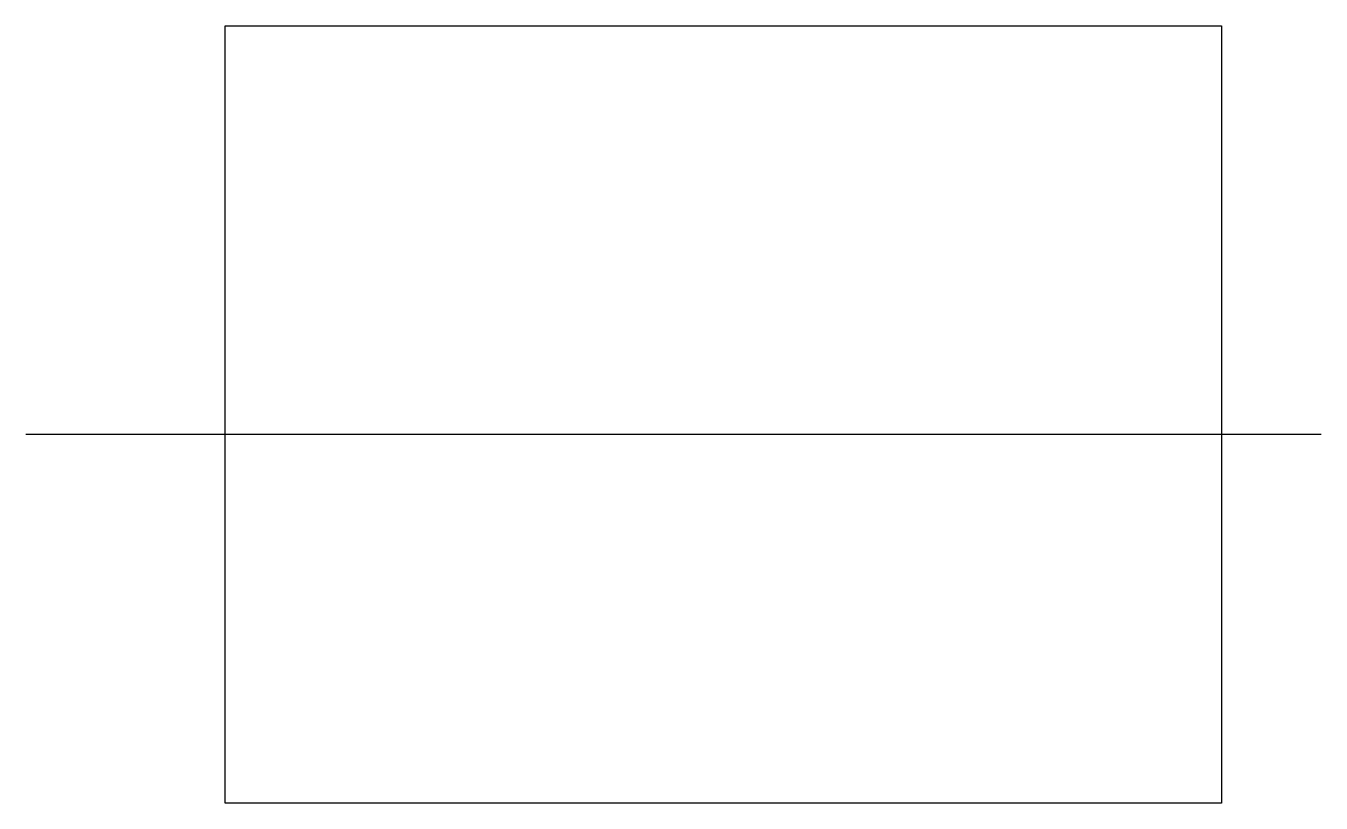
# Model space of a CAD drawing. Header units: millimetres. Extents: x -350 to 300, y -185 to 205.
import ezdxf

# ---------------------------------------------------------------- set-up
doc = ezdxf.new("R2010")
doc.units = ezdxf.units.MM
doc.layers.get('0').update_dxf_attribs({"linetype": 'CONTINUOUS'})

msp = doc.modelspace()

# ---------------------------------------------------------------- linework, layer by layer
msp.add_line((300, 0), (-350, 0))
msp.add_lwpolyline([(-250, 205), (250, 205), (250, -185), (-250, -185)], close=True)

doc.saveas('drawing.dxf')
